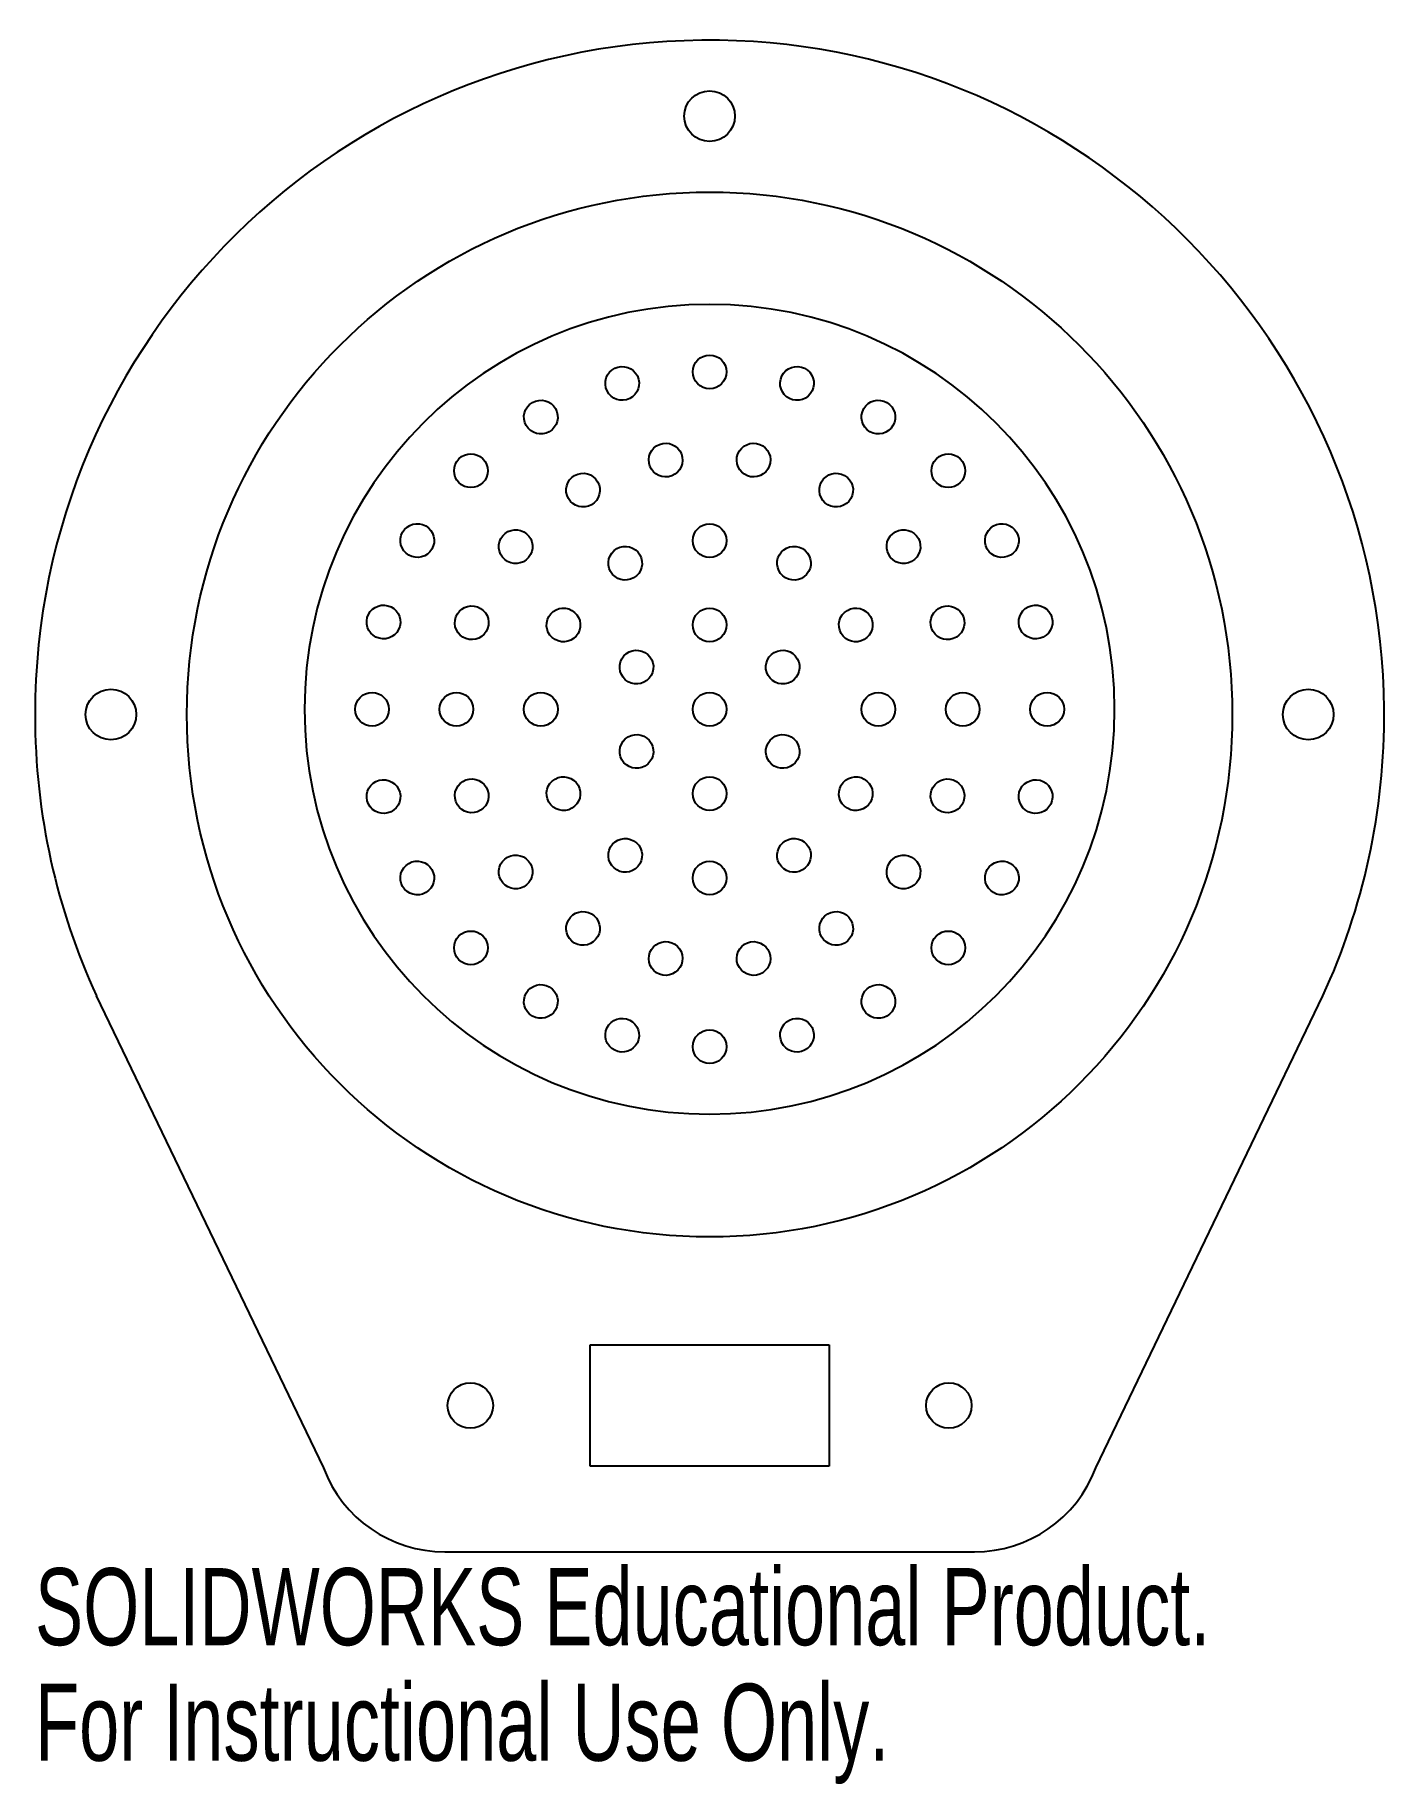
# Model space of a CAD drawing. Header units: inches. Extents: x -3.66 to -0.33, y -0.44 to 3.88.
import ezdxf

# ---------------------------------------------------------------- set-up
doc = ezdxf.new("R2010")
doc.units = ezdxf.units.IN
doc.header["$MEASUREMENT"] = 0
doc.styles.add('SLDTEXTSTYLE0', font='TXT', dxfattribs={"width": 0.7})

msp = doc.modelspace()

# ---------------------------------------------------------------- linework, layer by layer
at = {"color": 7, "linetype": 'Continuous', "lineweight": 25}
for p, q in [((-3.5103, 1.5073), (-2.9497, 0.3412)), ((-3.5101, 1.5073), (-3.5103, 1.5073)), ((-1.0435, 0.3412), (-0.483, 1.5072)), ((-2.2916, 0.6454), (-1.7016, 0.6454)), ((-2.2916, 0.3454), (-2.2916, 0.6454)), ((-1.7016, 0.6454), (-1.7016, 0.3454)), ((-1.7016, 0.3454), (-2.2916, 0.3454)), ((-2.6503, 0.1342), (-1.3429, 0.1342))]:
    msp.add_line(p, q, dxfattribs=at)
for points in [[(-1.9726, 3.8665), (-2.9032, 3.8796), (-3.6616, 3.1292), (-3.6616, 2.2017)], [(-0.3317, 2.2152), (-0.3389, 3.1159), (-1.072, 3.8538), (-1.9726, 3.8665)], [(-2.2525, 3.0085), (-2.2584, 3.0307), (-2.2453, 3.0536), (-2.223, 3.0595)], [(-2.223, 3.0595), (-2.2008, 3.0655), (-2.178, 3.0523), (-2.172, 3.0301)], [(-2.172, 3.0301), (-2.1661, 3.0079), (-2.1793, 2.985), (-2.2015, 2.9791)], [(-1.7918, 2.9791), (-1.814, 2.985), (-1.8272, 3.0079), (-1.8212, 3.0301)], [(-1.8212, 3.0301), (-1.8153, 3.0523), (-1.7925, 3.0655), (-1.7702, 3.0595)], [(-1.7702, 3.0595), (-1.748, 3.0536), (-1.7348, 3.0307), (-1.7408, 3.0085)], [(-2.434, 2.9721), (-2.4141, 2.9836), (-2.3886, 2.9768), (-2.3771, 2.9569)], [(-2.2015, 2.9791), (-2.2237, 2.9731), (-2.2465, 2.9863), (-2.2525, 3.0085)], [(-1.7408, 3.0085), (-1.7467, 2.9863), (-1.7696, 2.9731), (-1.7918, 2.9791)], [(-1.6162, 2.9569), (-1.6047, 2.9768), (-1.5792, 2.9836), (-1.5593, 2.9721)], [(-2.4493, 2.9152), (-2.4608, 2.9352), (-2.4539, 2.9606), (-2.434, 2.9721)], [(-2.3771, 2.9569), (-2.3656, 2.937), (-2.3724, 2.9115), (-2.3924, 2.9)], [(-1.6009, 2.9), (-1.6208, 2.9115), (-1.6277, 2.937), (-1.6162, 2.9569)], [(-1.5593, 2.9721), (-1.5393, 2.9606), (-1.5325, 2.9352), (-1.544, 2.9152)], [(-2.3924, 2.9), (-2.4123, 2.8885), (-2.4378, 2.8953), (-2.4493, 2.9152)], [(-1.544, 2.9152), (-1.5555, 2.8953), (-1.581, 2.8885), (-1.6009, 2.9)], [(-2.1462, 2.8227), (-2.1502, 2.8453), (-2.135, 2.8669), (-2.1124, 2.8709)], [(-2.1124, 2.8709), (-2.0897, 2.8749), (-2.0681, 2.8598), (-2.0641, 2.8372)], [(-1.9292, 2.8372), (-1.9252, 2.8598), (-1.9036, 2.8749), (-1.8809, 2.8709)], [(-1.8809, 2.8709), (-1.8582, 2.8669), (-1.8431, 2.8453), (-1.8471, 2.8227)], [(-2.6152, 2.7742), (-2.6315, 2.7905), (-2.6315, 2.8169), (-2.6152, 2.8331)], [(-2.6152, 2.8331), (-2.5989, 2.8494), (-2.5725, 2.8494), (-2.5563, 2.8331)], [(-2.5563, 2.8331), (-2.54, 2.8169), (-2.54, 2.7905), (-2.5563, 2.7742)], [(-2.0979, 2.7889), (-2.1206, 2.7849), (-2.1422, 2.8), (-2.1462, 2.8227)], [(-2.0641, 2.8372), (-2.0601, 2.8145), (-2.0752, 2.7929), (-2.0979, 2.7889)], [(-1.8954, 2.7889), (-1.918, 2.7929), (-1.9332, 2.8145), (-1.9292, 2.8372)], [(-1.8471, 2.8227), (-1.8511, 2.8), (-1.8727, 2.7849), (-1.8954, 2.7889)], [(-1.437, 2.7742), (-1.4533, 2.7905), (-1.4533, 2.8169), (-1.437, 2.8331)], [(-1.437, 2.8331), (-1.4207, 2.8494), (-1.3944, 2.8494), (-1.3781, 2.8331)], [(-1.3781, 2.8331), (-1.3618, 2.8169), (-1.3618, 2.7905), (-1.3781, 2.7742)], [(-2.5563, 2.7742), (-2.5725, 2.758), (-2.5989, 2.758), (-2.6152, 2.7742)], [(-2.3451, 2.7349), (-2.3566, 2.7548), (-2.3498, 2.7803), (-2.3299, 2.7918)], [(-2.3299, 2.7918), (-2.31, 2.8033), (-2.2845, 2.7965), (-2.273, 2.7765)], [(-2.273, 2.7765), (-2.2615, 2.7566), (-2.2683, 2.7311), (-2.2882, 2.7196)], [(-1.7051, 2.7196), (-1.725, 2.7311), (-1.7318, 2.7566), (-1.7203, 2.7765)], [(-1.7203, 2.7765), (-1.7088, 2.7965), (-1.6833, 2.8033), (-1.6634, 2.7918)], [(-1.6634, 2.7918), (-1.6435, 2.7803), (-1.6366, 2.7548), (-1.6482, 2.7349)], [(-1.3781, 2.7742), (-1.3944, 2.758), (-1.4207, 2.758), (-1.437, 2.7742)], [(-2.2882, 2.7196), (-2.3081, 2.7081), (-2.3336, 2.7149), (-2.3451, 2.7349)], [(-1.6482, 2.7349), (-1.6597, 2.7149), (-1.6851, 2.7081), (-1.7051, 2.7196)], [(-2.7542, 2.652), (-2.7427, 2.6719), (-2.7172, 2.6787), (-2.6973, 2.6672)], [(-1.296, 2.6672), (-1.2761, 2.6787), (-1.2506, 2.6719), (-1.2391, 2.652)], [(-2.739, 2.5951), (-2.7589, 2.6066), (-2.7657, 2.632), (-2.7542, 2.652)], [(-2.6973, 2.6672), (-2.6774, 2.6557), (-2.6706, 2.6302), (-2.6821, 2.6103)], [(-2.5021, 2.5843), (-2.5197, 2.5991), (-2.522, 2.6254), (-2.5072, 2.643)], [(-2.5072, 2.643), (-2.4924, 2.6606), (-2.4661, 2.6629), (-2.4485, 2.6481)], [(-2.4485, 2.6481), (-2.4309, 2.6333), (-2.4286, 2.6071), (-2.4434, 2.5894)], [(-1.5499, 2.5894), (-1.5647, 2.6071), (-1.5624, 2.6333), (-1.5448, 2.6481)], [(-1.5448, 2.6481), (-1.5271, 2.6629), (-1.5009, 2.6606), (-1.4861, 2.643)], [(-1.4861, 2.643), (-1.4713, 2.6254), (-1.4736, 2.5991), (-1.4912, 2.5843)], [(-1.3112, 2.6103), (-1.3227, 2.6302), (-1.3159, 2.6557), (-1.296, 2.6672)], [(-1.2391, 2.652), (-1.2276, 2.632), (-1.2344, 2.6066), (-1.2543, 2.5951)], [(-2.6821, 2.6103), (-2.6936, 2.5904), (-2.719, 2.5836), (-2.739, 2.5951)], [(-2.241, 2.5545), (-2.2525, 2.5744), (-2.2457, 2.5999), (-2.2257, 2.6114)], [(-2.2257, 2.6114), (-2.2058, 2.6229), (-2.1803, 2.6161), (-2.1688, 2.5962)], [(-2.1688, 2.5962), (-2.1573, 2.5762), (-2.1642, 2.5507), (-2.1841, 2.5393)], [(-1.8092, 2.5393), (-1.8291, 2.5507), (-1.8359, 2.5762), (-1.8244, 2.5962)], [(-1.8244, 2.5962), (-1.8129, 2.6161), (-1.7875, 2.6229), (-1.7675, 2.6114)], [(-1.7675, 2.6114), (-1.7476, 2.5999), (-1.7408, 2.5744), (-1.7523, 2.5545)], [(-1.2543, 2.5951), (-1.2742, 2.5836), (-1.2997, 2.5904), (-1.3112, 2.6103)], [(-2.4434, 2.5894), (-2.4582, 2.5718), (-2.4844, 2.5695), (-2.5021, 2.5843)], [(-2.1841, 2.5393), (-2.204, 2.5277), (-2.2295, 2.5346), (-2.241, 2.5545)], [(-1.7523, 2.5545), (-1.7638, 2.5346), (-1.7893, 2.5277), (-1.8092, 2.5393)], [(-1.4912, 2.5843), (-1.5088, 2.5695), (-1.5351, 2.5718), (-1.5499, 2.5894)], [(-2.8416, 2.441), (-2.8356, 2.4632), (-2.8128, 2.4764), (-2.7906, 2.4704)], [(-2.7906, 2.4704), (-2.7684, 2.4645), (-2.7552, 2.4416), (-2.7611, 2.4194)], [(-2.6229, 2.4425), (-2.6151, 2.4641), (-2.5912, 2.4753), (-2.5695, 2.4674)], [(-2.5695, 2.4674), (-2.5479, 2.4596), (-2.5368, 2.4357), (-2.5446, 2.414)], [(-2.3935, 2.4437), (-2.382, 2.4636), (-2.3565, 2.4704), (-2.3366, 2.4589)], [(-1.6567, 2.4589), (-1.6368, 2.4704), (-1.6113, 2.4636), (-1.5998, 2.4437)], [(-1.4486, 2.414), (-1.4565, 2.4357), (-1.4454, 2.4596), (-1.4237, 2.4674)], [(-1.4237, 2.4674), (-1.4021, 2.4753), (-1.3782, 2.4641), (-1.3704, 2.4425)], [(-1.2322, 2.4194), (-1.2381, 2.4416), (-1.2249, 2.4645), (-1.2027, 2.4704)], [(-1.2027, 2.4704), (-1.1805, 2.4764), (-1.1576, 2.4632), (-1.1517, 2.441)], [(-2.8121, 2.39), (-2.8344, 2.3959), (-2.8475, 2.4188), (-2.8416, 2.441)], [(-2.7611, 2.4194), (-2.7671, 2.3972), (-2.7899, 2.384), (-2.8121, 2.39)], [(-2.598, 2.3891), (-2.6197, 2.397), (-2.6308, 2.4209), (-2.6229, 2.4425)], [(-2.3782, 2.3868), (-2.3981, 2.3983), (-2.405, 2.4238), (-2.3935, 2.4437)], [(-2.3366, 2.4589), (-2.3166, 2.4474), (-2.3098, 2.4219), (-2.3213, 2.402)], [(-1.672, 2.402), (-1.6835, 2.4219), (-1.6766, 2.4474), (-1.6567, 2.4589)], [(-1.5998, 2.4437), (-1.5883, 2.4238), (-1.5951, 2.3983), (-1.6151, 2.3868)], [(-1.3704, 2.4425), (-1.3625, 2.4209), (-1.3736, 2.397), (-1.3952, 2.3891)], [(-1.1811, 2.39), (-1.2034, 2.384), (-1.2262, 2.3972), (-1.2322, 2.4194)], [(-1.1517, 2.441), (-1.1457, 2.4188), (-1.1589, 2.3959), (-1.1811, 2.39)], [(-2.5446, 2.414), (-2.5525, 2.3924), (-2.5764, 2.3813), (-2.598, 2.3891)], [(-2.3213, 2.402), (-2.3328, 2.3821), (-2.3583, 2.3753), (-2.3782, 2.3868)], [(-1.6151, 2.3868), (-1.635, 2.3753), (-1.6605, 2.3821), (-1.672, 2.402)], [(-1.3952, 2.3891), (-1.4169, 2.3813), (-1.4408, 2.3924), (-1.4486, 2.414)], [(-2.1978, 2.2826), (-2.2178, 2.2941), (-2.2246, 2.3196), (-2.2131, 2.3395)], [(-2.2131, 2.3395), (-2.2016, 2.3595), (-2.1761, 2.3663), (-2.1562, 2.3548)], [(-2.1562, 2.3548), (-2.1363, 2.3433), (-2.1294, 2.3178), (-2.1409, 2.2979)], [(-1.8523, 2.2979), (-1.8638, 2.3178), (-1.857, 2.3433), (-1.8371, 2.3548)], [(-1.8371, 2.3548), (-1.8172, 2.3663), (-1.7917, 2.3595), (-1.7802, 2.3395)], [(-1.7802, 2.3395), (-1.7687, 2.3196), (-1.7755, 2.2941), (-1.7954, 2.2826)], [(-2.1409, 2.2979), (-2.1524, 2.278), (-2.1779, 2.2711), (-2.1978, 2.2826)], [(-1.7954, 2.2826), (-1.8154, 2.2711), (-1.8408, 2.278), (-1.8523, 2.2979)], [(-0.483, 1.5072), (-0.384, 1.7224), (-0.3297, 1.9624), (-0.3317, 2.2152)], [(-3.6616, 2.2017), (-3.6616, 1.9538), (-3.6073, 1.7186), (-3.5101, 1.5073)], [(-2.2131, 2.0896), (-2.2246, 2.1095), (-2.2178, 2.135), (-2.1978, 2.1465)], [(-2.1978, 2.1465), (-2.1779, 2.158), (-2.1524, 2.1512), (-2.1409, 2.1313)], [(-2.1409, 2.1313), (-2.1294, 2.1113), (-2.1363, 2.0859), (-2.1562, 2.0744)], [(-1.8371, 2.0744), (-1.857, 2.0859), (-1.8638, 2.1113), (-1.8523, 2.1313)], [(-1.8523, 2.1313), (-1.8408, 2.1512), (-1.8154, 2.158), (-1.7954, 2.1465)], [(-1.7954, 2.1465), (-1.7755, 2.135), (-1.7687, 2.1095), (-1.7802, 2.0896)], [(-2.1562, 2.0744), (-2.1761, 2.0629), (-2.2016, 2.0697), (-2.2131, 2.0896)], [(-1.7802, 2.0896), (-1.7917, 2.0697), (-1.8172, 2.0629), (-1.8371, 2.0744)], [(-2.8416, 1.9882), (-2.8475, 2.0104), (-2.8344, 2.0332), (-2.8121, 2.0392)], [(-2.8121, 2.0392), (-2.7899, 2.0451), (-2.7671, 2.032), (-2.7611, 2.0097)], [(-2.6229, 1.9866), (-2.6308, 2.0082), (-2.6197, 2.0322), (-2.598, 2.04)], [(-2.598, 2.04), (-2.5764, 2.0479), (-2.5525, 2.0367), (-2.5446, 2.0151)], [(-2.3935, 1.9855), (-2.405, 2.0054), (-2.3981, 2.0309), (-2.3782, 2.0424)], [(-2.3782, 2.0424), (-2.3583, 2.0539), (-2.3328, 2.0471), (-2.3213, 2.0271)], [(-1.672, 2.0271), (-1.6605, 2.0471), (-1.635, 2.0539), (-1.6151, 2.0424)], [(-1.6151, 2.0424), (-1.5951, 2.0309), (-1.5883, 2.0054), (-1.5998, 1.9855)], [(-1.4486, 2.0151), (-1.4408, 2.0367), (-1.4169, 2.0479), (-1.3952, 2.04)], [(-1.3952, 2.04), (-1.3736, 2.0322), (-1.3625, 2.0082), (-1.3704, 1.9866)], [(-1.2322, 2.0097), (-1.2262, 2.032), (-1.2034, 2.0451), (-1.1811, 2.0392)], [(-1.1811, 2.0392), (-1.1589, 2.0332), (-1.1457, 2.0104), (-1.1517, 1.9882)], [(-2.7906, 1.9587), (-2.8128, 1.9528), (-2.8356, 1.966), (-2.8416, 1.9882)], [(-2.7611, 2.0097), (-2.7552, 1.9875), (-2.7684, 1.9647), (-2.7906, 1.9587)], [(-2.5695, 1.9617), (-2.5912, 1.9539), (-2.6151, 1.965), (-2.6229, 1.9866)], [(-2.5446, 2.0151), (-2.5368, 1.9935), (-2.5479, 1.9696), (-2.5695, 1.9617)], [(-2.3213, 2.0271), (-2.3098, 2.0072), (-2.3166, 1.9817), (-2.3366, 1.9702)], [(-1.4237, 1.9617), (-1.4454, 1.9696), (-1.4565, 1.9935), (-1.4486, 2.0151)], [(-1.3704, 1.9866), (-1.3782, 1.965), (-1.4021, 1.9539), (-1.4237, 1.9617)], [(-1.2027, 1.9587), (-1.2249, 1.9647), (-1.2381, 1.9875), (-1.2322, 2.0097)], [(-1.1517, 1.9882), (-1.1576, 1.966), (-1.1805, 1.9528), (-1.2027, 1.9587)], [(-2.3366, 1.9702), (-2.3565, 1.9587), (-2.382, 1.9656), (-2.3935, 1.9855)], [(-2.241, 1.8747), (-2.2295, 1.8946), (-2.204, 1.9014), (-2.1841, 1.8899)], [(-1.8092, 1.8899), (-1.7893, 1.9014), (-1.7638, 1.8946), (-1.7523, 1.8747)], [(-2.5021, 1.8449), (-2.4844, 1.8596), (-2.4582, 1.8573), (-2.4434, 1.8397)], [(-2.2257, 1.8178), (-2.2457, 1.8293), (-2.2525, 1.8547), (-2.241, 1.8747)], [(-2.1841, 1.8899), (-2.1642, 1.8784), (-2.1573, 1.8529), (-2.1688, 1.833)], [(-1.8244, 1.833), (-1.8359, 1.8529), (-1.8291, 1.8784), (-1.8092, 1.8899)], [(-1.7523, 1.8747), (-1.7408, 1.8547), (-1.7476, 1.8293), (-1.7675, 1.8178)], [(-1.5499, 1.8397), (-1.5351, 1.8573), (-1.5088, 1.8596), (-1.4912, 1.8449)], [(-2.7542, 1.7772), (-2.7657, 1.7971), (-2.7589, 1.8226), (-2.739, 1.8341)], [(-2.739, 1.8341), (-2.719, 1.8456), (-2.6936, 1.8388), (-2.6821, 1.8189)], [(-2.6821, 1.8189), (-2.6706, 1.7989), (-2.6774, 1.7735), (-2.6973, 1.762)], [(-2.5072, 1.7862), (-2.522, 1.8038), (-2.5197, 1.8301), (-2.5021, 1.8449)], [(-2.4434, 1.8397), (-2.4286, 1.8221), (-2.4309, 1.7958), (-2.4485, 1.781)], [(-2.1688, 1.833), (-2.1803, 1.8131), (-2.2058, 1.8063), (-2.2257, 1.8178)], [(-1.7675, 1.8178), (-1.7875, 1.8063), (-1.8129, 1.8131), (-1.8244, 1.833)], [(-1.5448, 1.781), (-1.5624, 1.7958), (-1.5647, 1.8221), (-1.5499, 1.8397)], [(-1.4912, 1.8449), (-1.4736, 1.8301), (-1.4713, 1.8038), (-1.4861, 1.7862)], [(-1.296, 1.762), (-1.3159, 1.7735), (-1.3227, 1.7989), (-1.3112, 1.8189)], [(-1.3112, 1.8189), (-1.2997, 1.8388), (-1.2742, 1.8456), (-1.2543, 1.8341)], [(-1.2543, 1.8341), (-1.2344, 1.8226), (-1.2276, 1.7971), (-1.2391, 1.7772)], [(-2.6973, 1.762), (-2.7172, 1.7504), (-2.7427, 1.7573), (-2.7542, 1.7772)], [(-2.4485, 1.781), (-2.4661, 1.7663), (-2.4924, 1.7685), (-2.5072, 1.7862)], [(-1.4861, 1.7862), (-1.5009, 1.7685), (-1.5271, 1.7663), (-1.5448, 1.781)], [(-1.2391, 1.7772), (-1.2506, 1.7573), (-1.2761, 1.7504), (-1.296, 1.762)], [(-2.3299, 1.6374), (-2.3498, 1.6489), (-2.3566, 1.6744), (-2.3451, 1.6943)], [(-2.3451, 1.6943), (-2.3336, 1.7142), (-2.3081, 1.721), (-2.2882, 1.7095)], [(-2.2882, 1.7095), (-2.2683, 1.698), (-2.2615, 1.6726), (-2.273, 1.6526)], [(-1.7203, 1.6526), (-1.7318, 1.6726), (-1.725, 1.698), (-1.7051, 1.7095)], [(-1.7051, 1.7095), (-1.6851, 1.721), (-1.6597, 1.7142), (-1.6482, 1.6943)], [(-1.6482, 1.6943), (-1.6366, 1.6744), (-1.6435, 1.6489), (-1.6634, 1.6374)], [(-2.6152, 1.596), (-2.6315, 1.6123), (-2.6315, 1.6387), (-2.6152, 1.6549)], [(-2.6152, 1.6549), (-2.5989, 1.6712), (-2.5725, 1.6712), (-2.5563, 1.6549)], [(-2.5563, 1.6549), (-2.54, 1.6387), (-2.54, 1.6123), (-2.5563, 1.596)], [(-2.273, 1.6526), (-2.2845, 1.6327), (-2.31, 1.6259), (-2.3299, 1.6374)], [(-1.8954, 1.6403), (-1.8727, 1.6443), (-1.8511, 1.6291), (-1.8471, 1.6065)], [(-1.6634, 1.6374), (-1.6833, 1.6259), (-1.7088, 1.6327), (-1.7203, 1.6526)], [(-1.437, 1.596), (-1.4533, 1.6123), (-1.4533, 1.6387), (-1.437, 1.6549)], [(-1.437, 1.6549), (-1.4207, 1.6712), (-1.3944, 1.6712), (-1.3781, 1.6549)], [(-1.3781, 1.6549), (-1.3618, 1.6387), (-1.3618, 1.6123), (-1.3781, 1.596)], [(-2.0979, 1.6403), (-2.0752, 1.6363), (-2.0601, 1.6147), (-2.0641, 1.592)], [(-1.9292, 1.592), (-1.9332, 1.6147), (-1.918, 1.6363), (-1.8954, 1.6403)], [(-1.8471, 1.6065), (-1.8431, 1.5838), (-1.8582, 1.5622), (-1.8809, 1.5582)], [(-2.5563, 1.596), (-2.5725, 1.5798), (-2.5989, 1.5798), (-2.6152, 1.596)], [(-2.0641, 1.592), (-2.0681, 1.5694), (-2.0897, 1.5542), (-2.1124, 1.5582)], [(-1.8809, 1.5582), (-1.9036, 1.5542), (-1.9252, 1.5694), (-1.9292, 1.592)], [(-1.3781, 1.596), (-1.3944, 1.5798), (-1.4207, 1.5798), (-1.437, 1.596)], [(-2.434, 1.457), (-2.4539, 1.4685), (-2.4608, 1.494), (-2.4493, 1.5139)], [(-2.4493, 1.5139), (-2.4378, 1.5338), (-2.4123, 1.5407), (-2.3924, 1.5292)], [(-2.3924, 1.5292), (-2.3724, 1.5177), (-2.3656, 1.4922), (-2.3771, 1.4723)], [(-1.6162, 1.4723), (-1.6277, 1.4922), (-1.6208, 1.5177), (-1.6009, 1.5292)], [(-1.6009, 1.5292), (-1.581, 1.5407), (-1.5555, 1.5338), (-1.544, 1.5139)], [(-1.544, 1.5139), (-1.5325, 1.494), (-1.5393, 1.4685), (-1.5593, 1.457)], [(-2.3771, 1.4723), (-2.3886, 1.4523), (-2.4141, 1.4455), (-2.434, 1.457)], [(-1.5593, 1.457), (-1.5792, 1.4455), (-1.6047, 1.4523), (-1.6162, 1.4723)], [(-2.2525, 1.4206), (-2.2465, 1.4429), (-2.2237, 1.456), (-2.2015, 1.4501)], [(-2.2015, 1.4501), (-2.1793, 1.4441), (-2.1661, 1.4213), (-2.172, 1.3991)], [(-1.8212, 1.3991), (-1.8272, 1.4213), (-1.814, 1.4441), (-1.7918, 1.4501)], [(-1.7918, 1.4501), (-1.7696, 1.456), (-1.7467, 1.4429), (-1.7408, 1.4206)], [(-2.223, 1.3696), (-2.2453, 1.3756), (-2.2584, 1.3984), (-2.2525, 1.4206)], [(-2.172, 1.3991), (-2.178, 1.3769), (-2.2008, 1.3637), (-2.223, 1.3696)], [(-1.7702, 1.3696), (-1.7925, 1.3637), (-1.8153, 1.3769), (-1.8212, 1.3991)], [(-1.7408, 1.4206), (-1.7348, 1.3984), (-1.748, 1.3756), (-1.7702, 1.3696)], [(-2.9497, 0.3412), (-2.9027, 0.2166), (-2.7835, 0.1342), (-2.6503, 0.1342)], [(-1.3429, 0.1342), (-1.2098, 0.1342), (-1.0905, 0.2166), (-1.0435, 0.3412)]]:
    msp.add_open_spline(points, degree=3, dxfattribs=at)
for points, knots in [([(-1.9966, 3.6167), (-2.0312, 3.6167), (-2.0591, 3.6446), (-2.0591, 3.6792), (-2.0591, 3.7137), (-2.0312, 3.7417), (-1.9966, 3.7417)], [2, 2, 2, 2, 3, 3, 3, 4, 4, 4, 4]), ([(-1.9966, 3.7417), (-1.9621, 3.7417), (-1.9341, 3.7137), (-1.9341, 3.6792), (-1.9341, 3.6446), (-1.9621, 3.6167), (-1.9966, 3.6167)], [0, 0, 0, 0, 1, 1, 1, 2, 2, 2, 2]), ([(-1.9966, 0.9117), (-2.7091, 0.9117), (-3.2866, 1.4892), (-3.2866, 2.2017), (-3.2866, 2.9141), (-2.7091, 3.4917), (-1.9966, 3.4917)], [2, 2, 2, 2, 3, 3, 3, 4, 4, 4, 4]), ([(-1.9966, 3.4917), (-1.2842, 3.4917), (-0.7066, 2.9141), (-0.7066, 2.2017), (-0.7066, 1.4892), (-1.2842, 0.9117), (-1.9966, 0.9117)], [0, 0, 0, 0, 1, 1, 1, 2, 2, 2, 2]), ([(-1.9966, 3.2143), (-2.5488, 3.2143), (-2.9964, 2.7667), (-2.9964, 2.2146), (-2.9964, 1.6624), (-2.5488, 1.2149), (-1.9966, 1.2149)], [2, 2, 2, 2, 3, 3, 3, 4, 4, 4, 4]), ([(-1.9966, 1.2149), (-1.4445, 1.2149), (-0.9969, 1.6624), (-0.9969, 2.2146), (-0.9969, 2.7667), (-1.4445, 3.2143), (-1.9966, 3.2143)], [0, 0, 0, 0, 1, 1, 1, 2, 2, 2, 2]), ([(-1.9966, 3.006), (-2.0196, 3.006), (-2.0383, 3.0247), (-2.0383, 3.0477), (-2.0383, 3.0707), (-2.0196, 3.0893), (-1.9966, 3.0893)], [2, 2, 2, 2, 3, 3, 3, 4, 4, 4, 4]), ([(-1.9966, 3.0893), (-1.9736, 3.0893), (-1.955, 3.0707), (-1.955, 3.0477), (-1.955, 3.0247), (-1.9736, 3.006), (-1.9966, 3.006)], [0, 0, 0, 0, 1, 1, 1, 2, 2, 2, 2]), ([(-1.9966, 2.5895), (-2.0196, 2.5895), (-2.0383, 2.6081), (-2.0383, 2.6311), (-2.0383, 2.6541), (-2.0196, 2.6728), (-1.9966, 2.6728)], [2, 2, 2, 2, 3, 3, 3, 4, 4, 4, 4]), ([(-1.9966, 2.6728), (-1.9736, 2.6728), (-1.955, 2.6541), (-1.955, 2.6311), (-1.955, 2.6081), (-1.9736, 2.5895), (-1.9966, 2.5895)], [0, 0, 0, 0, 1, 1, 1, 2, 2, 2, 2]), ([(-1.9966, 2.3812), (-2.0196, 2.3812), (-2.0383, 2.3999), (-2.0383, 2.4229), (-2.0383, 2.4459), (-2.0196, 2.4645), (-1.9966, 2.4645)], [2, 2, 2, 2, 3, 3, 3, 4, 4, 4, 4]), ([(-1.9966, 2.4645), (-1.9736, 2.4645), (-1.955, 2.4459), (-1.955, 2.4229), (-1.955, 2.3999), (-1.9736, 2.3812), (-1.9966, 2.3812)], [0, 0, 0, 0, 1, 1, 1, 2, 2, 2, 2]), ([(-3.4741, 2.1392), (-3.5087, 2.1392), (-3.5366, 2.1671), (-3.5366, 2.2017), (-3.5366, 2.2362), (-3.5087, 2.2642), (-3.4741, 2.2642)], [2, 2, 2, 2, 3, 3, 3, 4, 4, 4, 4]), ([(-3.4741, 2.2642), (-3.4396, 2.2642), (-3.4116, 2.2362), (-3.4116, 2.2017), (-3.4116, 2.1671), (-3.4396, 2.1392), (-3.4741, 2.1392)], [0, 0, 0, 0, 1, 1, 1, 2, 2, 2, 2]), ([(-2.8297, 2.1729), (-2.8527, 2.1729), (-2.8714, 2.1916), (-2.8714, 2.2146), (-2.8714, 2.2376), (-2.8527, 2.2562), (-2.8297, 2.2562)], [2, 2, 2, 2, 3, 3, 3, 4, 4, 4, 4]), ([(-2.8297, 2.2562), (-2.8067, 2.2562), (-2.7881, 2.2376), (-2.7881, 2.2146), (-2.7881, 2.1916), (-2.8067, 2.1729), (-2.8297, 2.1729)], [0, 0, 0, 0, 1, 1, 1, 2, 2, 2, 2]), ([(-2.6215, 2.1729), (-2.6445, 2.1729), (-2.6631, 2.1916), (-2.6631, 2.2146), (-2.6631, 2.2376), (-2.6445, 2.2562), (-2.6215, 2.2562)], [2, 2, 2, 2, 3, 3, 3, 4, 4, 4, 4]), ([(-2.6215, 2.2562), (-2.5985, 2.2562), (-2.5798, 2.2376), (-2.5798, 2.2146), (-2.5798, 2.1916), (-2.5985, 2.1729), (-2.6215, 2.1729)], [0, 0, 0, 0, 1, 1, 1, 2, 2, 2, 2]), ([(-2.4548, 2.2146), (-2.4548, 2.2376), (-2.4362, 2.2562), (-2.4132, 2.2562), (-2.3902, 2.2562), (-2.3715, 2.2376), (-2.3715, 2.2146)], [0, 0, 0, 0, 1, 1, 1, 2, 2, 2, 2]), ([(-1.9966, 2.1729), (-2.0196, 2.1729), (-2.0383, 2.1916), (-2.0383, 2.2146), (-2.0383, 2.2376), (-2.0196, 2.2562), (-1.9966, 2.2562)], [2, 2, 2, 2, 3, 3, 3, 4, 4, 4, 4]), ([(-1.9966, 2.2562), (-1.9736, 2.2562), (-1.955, 2.2376), (-1.955, 2.2146), (-1.955, 2.1916), (-1.9736, 2.1729), (-1.9966, 2.1729)], [0, 0, 0, 0, 1, 1, 1, 2, 2, 2, 2]), ([(-1.6217, 2.2146), (-1.6217, 2.2376), (-1.6031, 2.2562), (-1.5801, 2.2562), (-1.5571, 2.2562), (-1.5384, 2.2376), (-1.5384, 2.2146)], [0, 0, 0, 0, 1, 1, 1, 2, 2, 2, 2]), ([(-1.4135, 2.2146), (-1.4135, 2.2376), (-1.3948, 2.2562), (-1.3718, 2.2562), (-1.3488, 2.2562), (-1.3302, 2.2376), (-1.3302, 2.2146)], [2, 2, 2, 2, 3, 3, 3, 4, 4, 4, 4]), ([(-1.2052, 2.2146), (-1.2052, 2.2376), (-1.1865, 2.2562), (-1.1635, 2.2562), (-1.1405, 2.2562), (-1.1219, 2.2376), (-1.1219, 2.2146)], [2, 2, 2, 2, 3, 3, 3, 4, 4, 4, 4]), ([(-0.5191, 2.1392), (-0.5537, 2.1392), (-0.5816, 2.1671), (-0.5816, 2.2017), (-0.5816, 2.2362), (-0.5537, 2.2642), (-0.5191, 2.2642)], [2, 2, 2, 2, 3, 3, 3, 4, 4, 4, 4]), ([(-0.5191, 2.2642), (-0.4846, 2.2642), (-0.4566, 2.2362), (-0.4566, 2.2017), (-0.4566, 2.1671), (-0.4846, 2.1392), (-0.5191, 2.1392)], [0, 0, 0, 0, 1, 1, 1, 2, 2, 2, 2]), ([(-2.3715, 2.2146), (-2.3715, 2.1916), (-2.3902, 2.1729), (-2.4132, 2.1729), (-2.4362, 2.1729), (-2.4548, 2.1916), (-2.4548, 2.2146)], [2, 2, 2, 2, 3, 3, 3, 4, 4, 4, 4]), ([(-1.5384, 2.2146), (-1.5384, 2.1916), (-1.5571, 2.1729), (-1.5801, 2.1729), (-1.6031, 2.1729), (-1.6217, 2.1916), (-1.6217, 2.2146)], [2, 2, 2, 2, 3, 3, 3, 4, 4, 4, 4]), ([(-1.3302, 2.2146), (-1.3302, 2.1916), (-1.3488, 2.1729), (-1.3718, 2.1729), (-1.3948, 2.1729), (-1.4135, 2.1916), (-1.4135, 2.2146)], [0, 0, 0, 0, 1, 1, 1, 2, 2, 2, 2]), ([(-1.1219, 2.2146), (-1.1219, 2.1916), (-1.1405, 2.1729), (-1.1635, 2.1729), (-1.1865, 2.1729), (-1.2052, 2.1916), (-1.2052, 2.2146)], [0, 0, 0, 0, 1, 1, 1, 2, 2, 2, 2]), ([(-1.9966, 1.9646), (-2.0196, 1.9646), (-2.0383, 1.9833), (-2.0383, 2.0063), (-2.0383, 2.0293), (-2.0196, 2.048), (-1.9966, 2.048)], [2, 2, 2, 2, 3, 3, 3, 4, 4, 4, 4]), ([(-1.9966, 2.048), (-1.9736, 2.048), (-1.955, 2.0293), (-1.955, 2.0063), (-1.955, 1.9833), (-1.9736, 1.9646), (-1.9966, 1.9646)], [0, 0, 0, 0, 1, 1, 1, 2, 2, 2, 2]), ([(-1.5998, 1.9855), (-1.6113, 1.9656), (-1.6368, 1.9587), (-1.6567, 1.9702), (-1.6766, 1.9817), (-1.6835, 2.0072), (-1.672, 2.0271)], [1, 1, 1, 1, 2, 2, 2, 3, 3, 3, 3]), ([(-1.9966, 1.7564), (-2.0196, 1.7564), (-2.0383, 1.775), (-2.0383, 1.798), (-2.0383, 1.821), (-2.0196, 1.8397), (-1.9966, 1.8397)], [2, 2, 2, 2, 3, 3, 3, 4, 4, 4, 4]), ([(-1.9966, 1.8397), (-1.9736, 1.8397), (-1.955, 1.821), (-1.955, 1.798), (-1.955, 1.775), (-1.9736, 1.7564), (-1.9966, 1.7564)], [0, 0, 0, 0, 1, 1, 1, 2, 2, 2, 2]), ([(-2.1124, 1.5582), (-2.135, 1.5622), (-2.1502, 1.5838), (-2.1462, 1.6065), (-2.1422, 1.6291), (-2.1206, 1.6443), (-2.0979, 1.6403)], [1, 1, 1, 1, 2, 2, 2, 3, 3, 3, 3]), ([(-1.9966, 1.3398), (-2.0196, 1.3398), (-2.0383, 1.3585), (-2.0383, 1.3815), (-2.0383, 1.4045), (-2.0196, 1.4231), (-1.9966, 1.4231)], [2, 2, 2, 2, 3, 3, 3, 4, 4, 4, 4]), ([(-1.9966, 1.4231), (-1.9736, 1.4231), (-1.955, 1.4045), (-1.955, 1.3815), (-1.955, 1.3585), (-1.9736, 1.3398), (-1.9966, 1.3398)], [0, 0, 0, 0, 1, 1, 1, 2, 2, 2, 2]), ([(-2.5872, 0.4394), (-2.6181, 0.4394), (-2.6432, 0.4645), (-2.6432, 0.4954), (-2.6432, 0.5263), (-2.6181, 0.5514), (-2.5872, 0.5514)], [0, 0, 0, 0, 1, 1, 1, 2, 2, 2, 2]), ([(-2.5872, 0.5514), (-2.5563, 0.5514), (-2.5312, 0.5263), (-2.5312, 0.4954), (-2.5312, 0.4645), (-2.5563, 0.4394), (-2.5872, 0.4394)], [2, 2, 2, 2, 3, 3, 3, 4, 4, 4, 4]), ([(-1.4061, 0.4394), (-1.437, 0.4394), (-1.4621, 0.4645), (-1.4621, 0.4954), (-1.4621, 0.5263), (-1.437, 0.5514), (-1.4061, 0.5514)], [0, 0, 0, 0, 1, 1, 1, 2, 2, 2, 2]), ([(-1.4061, 0.5514), (-1.3752, 0.5514), (-1.3501, 0.5263), (-1.3501, 0.4954), (-1.3501, 0.4645), (-1.3752, 0.4394), (-1.4061, 0.4394)], [2, 2, 2, 2, 3, 3, 3, 4, 4, 4, 4])]:
    msp.add_open_spline(points, degree=3, knots=knots, dxfattribs=at)

# ---------------------------------------------------------------- texts
at = {"color": 7, "linetype": 'Continuous', "char_height": 0.1903, "attachment_point": 1, "style": 'SLDTEXTSTYLE0'}
for s, insert in [('SOLIDWORKS Educational Product.', (-3.6616, 0.094)), ('For Instructional Use Only.', (-3.6616, -0.1914))]:
    msp.add_mtext(s, dxfattribs=dict(at, insert=insert))

doc.saveas('drawing.dxf')
